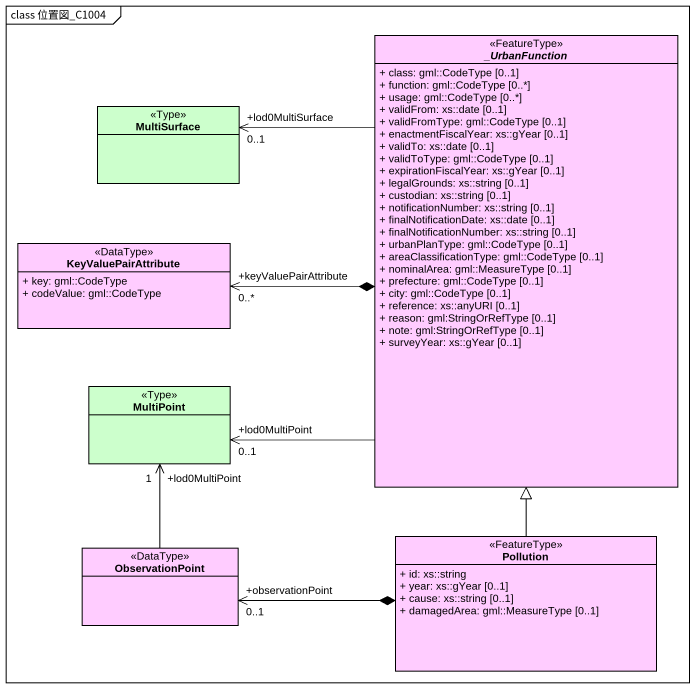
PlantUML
@startuml
mainframe class 位置図_C1004
hide circle
hide empty members
skinparam classAttributeIconSize 0
abstract class "_UrbanFunction" as UrbanFunction <<FeatureType>> #FFCCFF {
  + class: gml::CodeType [0..1]
  + function: gml::CodeType [0..*]
  + usage: gml::CodeType [0..*]
  + validFrom: xs::date [0..1]
  + validFromType: gml::CodeType [0..1]
  + enactmentFiscalYear: xs::gYear [0..1]
  + validTo: xs::date [0..1]
  + validToType: gml::CodeType [0..1]
  + expirationFiscalYear: xs::gYear [0..1]
  + legalGrounds: xs::string [0..1]
  + custodian: xs::string [0..1]
  + notificationNumber: xs::string [0..1]
  + finalNotificationDate: xs::date [0..1]
  + finalNotificationNumber: xs::string [0..1]
  + urbanPlanType: gml::CodeType [0..1]
  + areaClassificationType: gml::CodeType [0..1]
  + nominalArea: gml::MeasureType [0..1]
  + prefecture: gml::CodeType [0..1]
  + city: gml::CodeType [0..1]
  + reference: xs::anyURI [0..1]
  + reason: gml:StringOrRefType [0..1]
  + note: gml:StringOrRefType [0..1]
  + surveyYear: xs::gYear [0..1]
}
class MultiSurface <<Type>> #CCFFCC
class KeyValuePairAttribute <<DataType>> #FFCCFF {
  + key: gml::CodeType
  + codeValue: gml::CodeType
}
class MultiPoint <<Type>> #CCFFCC
class Pollution <<FeatureType>> #FFCCFF {
  + id: xs::string
  + year: xs::gYear [0..1]
  + cause: xs::string [0..1]
  + damagedArea: gml::MeasureType [0..1]
}
class ObservationPoint <<DataType>> #FFCCFF
MultiSurface "+lod0MultiSurface\n0..1" <-right- UrbanFunction
KeyValuePairAttribute "+keyValuePairAttribute\n0..*" <-right-* UrbanFunction
MultiPoint "+lod0MultiPoint\n0..1" <-right- UrbanFunction
Pollution -up-|> UrbanFunction
ObservationPoint -up-> "+lod0MultiPoint\n1" MultiPoint
ObservationPoint "+observationPoint\n0..1" <-right-* Pollution
@enduml
